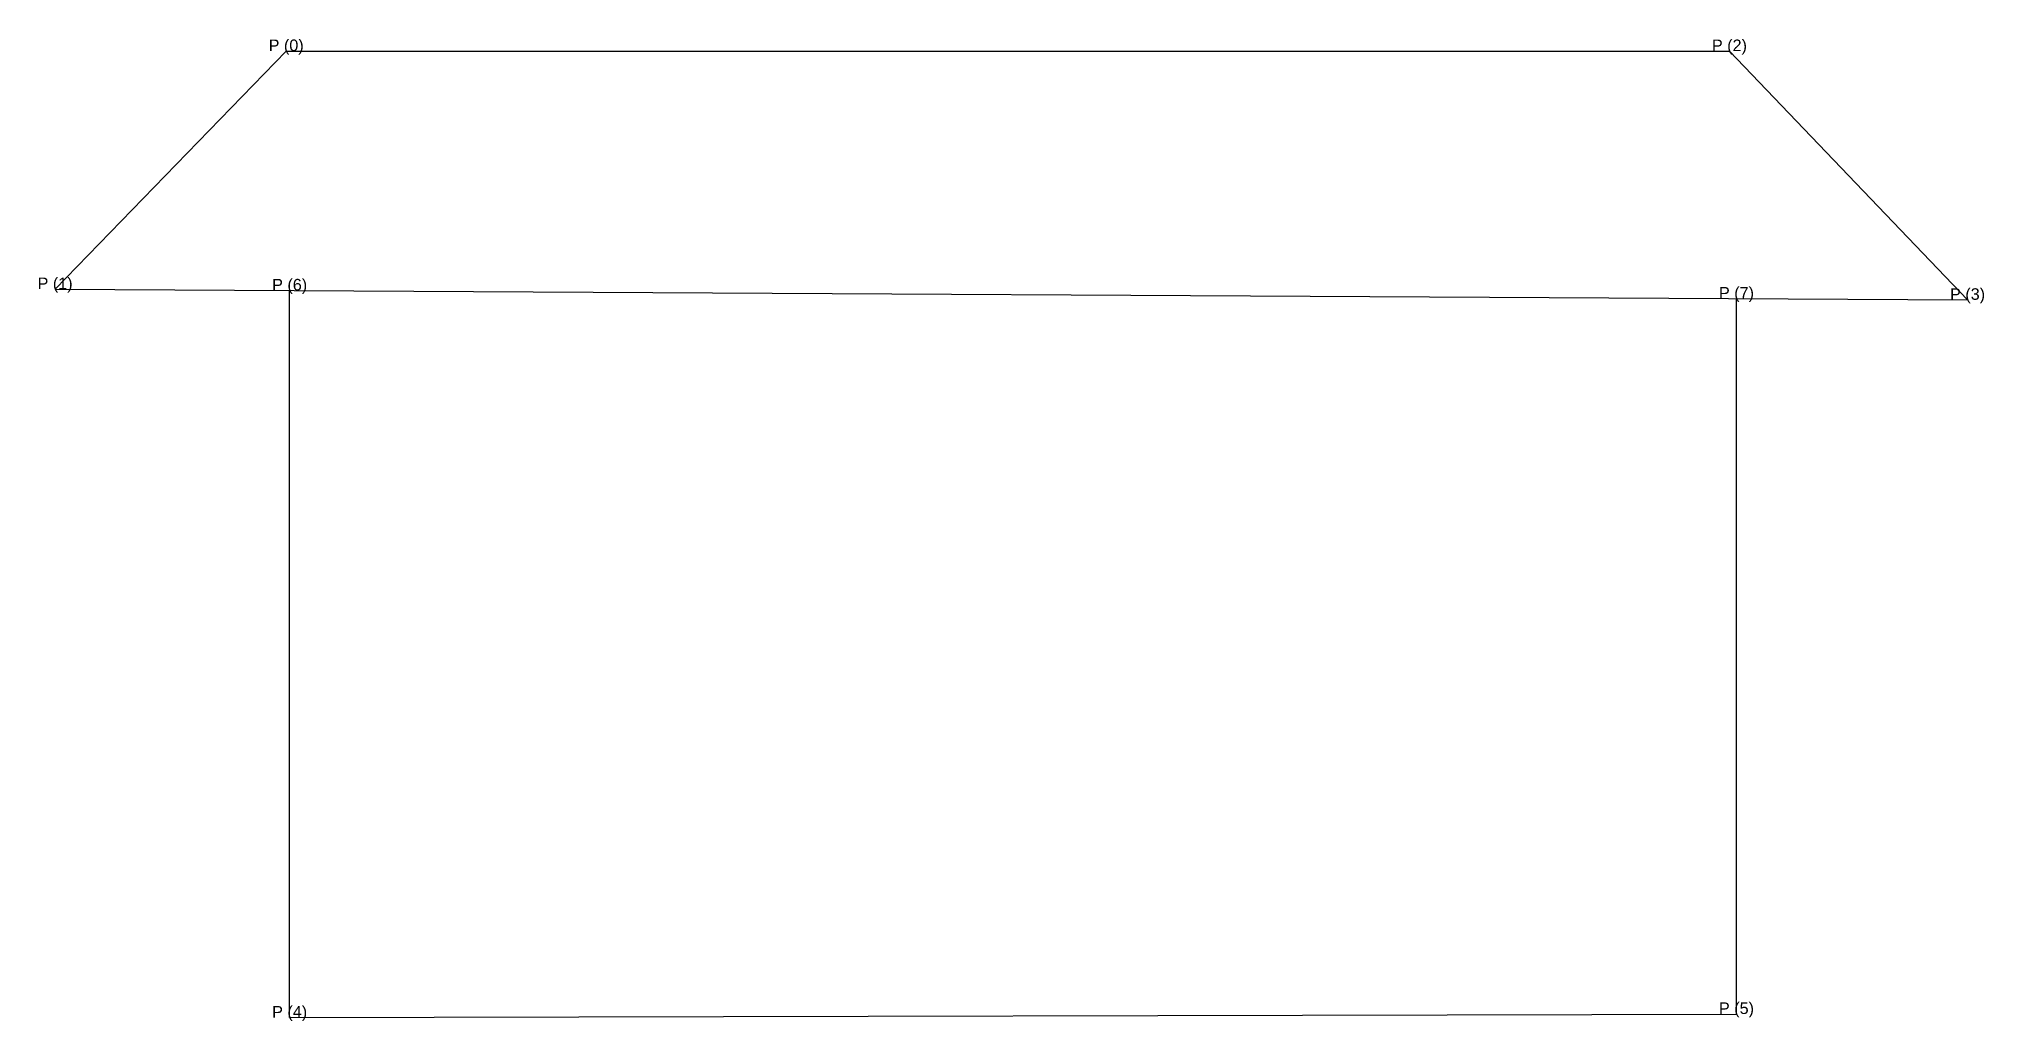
# Model space of a CAD drawing. Header units: millimetres. Extents: x 2493 to 4512, y 1244 to 2262.
import ezdxf
from ezdxf.enums import TextEntityAlignment as Align

# ---------------------------------------------------------------- set-up
doc = ezdxf.new("R2010")
doc.units = ezdxf.units.MM
doc.styles.get("Standard").update_dxf_attribs({"font": 'arial.ttf'})

msp = doc.modelspace()

# ---------------------------------------------------------------- linework, layer by layer
for p, q in [((2749.9, 2249.7), (2510.1, 2002.8)), ((2749.9, 2249.7), (4247.6, 2249.7)), ((4494.7, 1991.7), (4247.6, 2249.7)), ((2510.1, 2002.8), (4494.7, 1991.7)), ((2753.5, 1247.2), (2753.5, 2001.4)), ((4254.9, 1250.9), (4254.9, 1993)), ((2753.5, 1247.2), (4254.9, 1250.9)), ((4254.9, 1250.9), (4254.9, 1250.9)), ((4254.9, 1250.9), (4254.9, 1250.9))]:
    msp.add_line(p, q)

# ---------------------------------------------------------------- texts
for s, p in [('P (0)', (2749.9, 2249.7)), ('P (2)', (4247.6, 2249.7)), ('P (1)', (2510.1, 2002.8)), ('P (6)', (2753.5, 2001.4)), ('P (7)', (4254.9, 1993)), ('P (3)', (4494.7, 1991.7)), ('P (4)', (2753.5, 1247.2)), ('P (5)', (4254.9, 1250.9))]:
    msp.add_text(s, height=12).set_placement(p, align=Align.CENTER)

doc.saveas('drawing.dxf')
